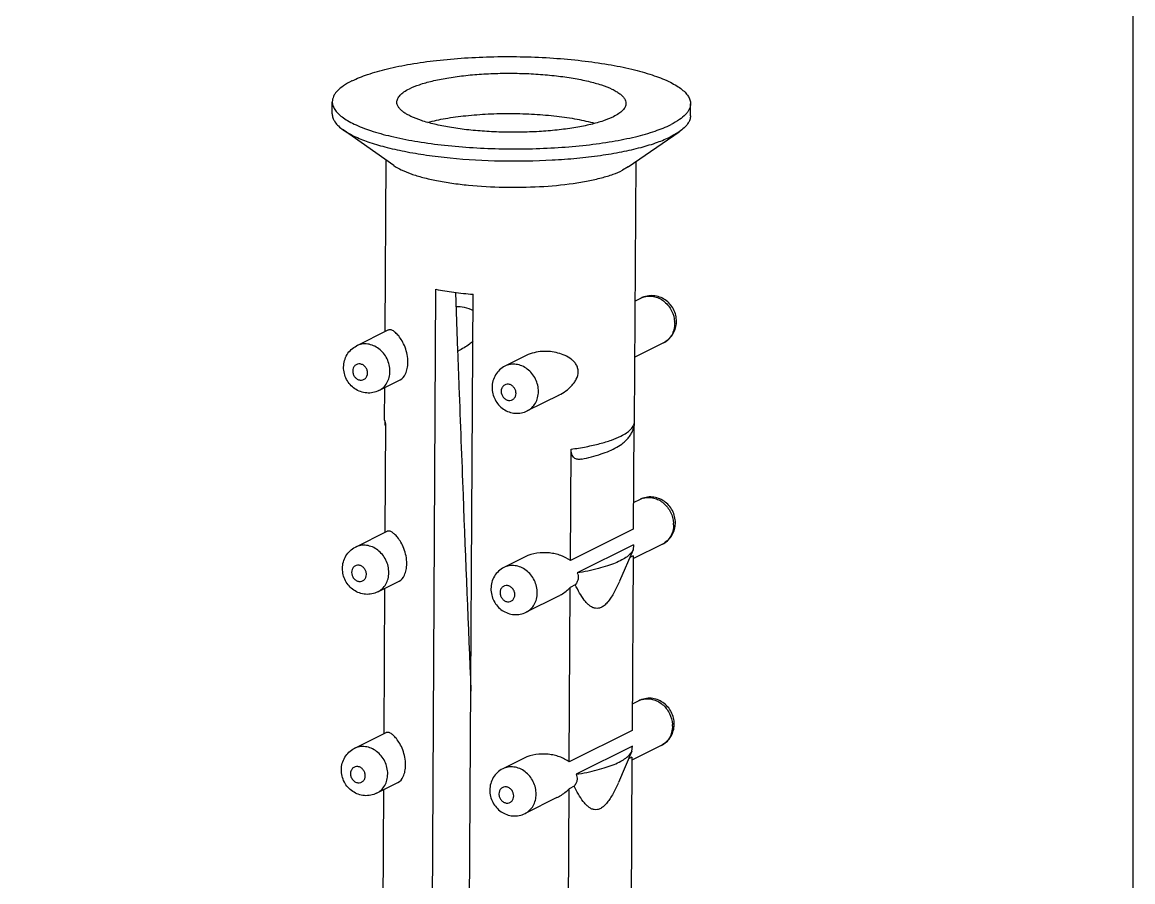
# Model space of a CAD drawing. Extents: x 0 to 1354, y 0 to 992.
# Drawn here: x 1041.9 to 1095.3, y 662 to 703.3 of the extents above; entities that cross this region are included whole.
import ezdxf

# ---------------------------------------------------------------- set-up
doc = ezdxf.new("R2010")
doc.units = 0
doc.header["$LTSCALE"] = 10
doc.header["$MEASUREMENT"] = 0
doc.layers.get('0').update_dxf_attribs({"linetype": 'CONTINUOUS'})
doc.layers.add('02___PRT_ALL_AXES', color=7, linetype='CONTINUOUS')

msp = doc.modelspace()

# ---------------------------------------------------------------- linework, layer by layer
at = {"color": 7, "linetype": 'Continuous'}
for p, q in [((1061.471, 631.882), (1061.8, 690.436)), ((1062.73, 690.287), (1062.836, 687.478)), ((1063.253, 631.638), (1063.582, 690.193)), ((1059.337, 684.155), (1059.376, 683.976)), ((1071.336, 684.086), (1071.337, 684.087)), ((1071.291, 678.175), (1068.579, 676.82)), ((1071.262, 677.928), (1070.611, 676.426)), ((1071.291, 678.175), (1071.262, 677.928)), ((1071.26, 677.634), (1071.1, 677.554)), ((1068.488, 676.248), (1068.247, 676.128)), ((1071.237, 668.513), (1068.525, 667.157)), ((1071.207, 668.266), (1070.557, 666.763)), ((1071.207, 668.266), (1071.237, 668.513)), ((1071.206, 667.972), (1071.045, 667.891)), ((1068.433, 666.586), (1068.192, 666.465))]:
    msp.add_line(p, q, dxfattribs=at)
msp.add_lwpolyline([(988.62, 618.265), (988.62, 618.265), (988.62, 782.944), (1095.253, 782.944), (1095.253, 618.265)])
for centre, radius, start, end in [((1072.055, 689.213), 0.896, 105.0908, 116.5406), ((1071.995, 688.802), 1.265, 359.69, 3.3256), ((1072.139, 688.895), 1.209, 354.7318, 359.6764), ((1070.934, 684.09), 0.403, 350.753, 359.4482), ((5015.672, 833.126), 3955.515, 182.210338, 182.346963), ((1072.001, 679.551), 0.896, 105.0908, 116.5406), ((1071.941, 679.139), 1.265, 359.69, 3.3256), ((1072.085, 679.232), 1.209, 354.7318, 359.6764), ((1071.947, 669.888), 0.896, 105.0908, 116.5406), ((1071.887, 669.477), 1.265, 359.69, 3.3256), ((1072.03, 669.57), 1.209, 354.7318, 359.6764)]:
    msp.add_arc(centre, radius, start, end, dxfattribs=at)
for points, knots in [([(1060.523, 700.057), (1060.679, 700.135), (1061.038, 700.276), (1061.642, 700.445), (1062.35, 700.587), (1063.142, 700.696), (1063.997, 700.77), (1064.892, 700.807), (1065.802, 700.806), (1066.701, 700.766), (1067.564, 700.688), (1068.369, 700.576), (1069.092, 700.432), (1069.715, 700.261), (1070.159, 700.092), (1070.447, 699.942), (1070.616, 699.831), (1070.75, 699.718), (1070.848, 699.601), (1070.909, 699.481), (1070.923, 699.397), (1070.922, 699.357)], [0, 0, 0, 0, 0.047876, 0.105682, 0.172286, 0.246166, 0.325494, 0.408251, 0.492298, 0.575456, 0.65557, 0.730595, 0.798664, 0.858183, 0.907945, 0.928964, 0.947397, 0.963347, 0.977069, 0.989033, 1, 1, 1, 1]), ([(1059.923, 699.419), (1059.923, 699.476), (1059.955, 699.599), (1060.08, 699.766), (1060.275, 699.923), (1060.433, 700.012), (1060.523, 700.057)], [0, 0, 0, 0, 0.186146, 0.403765, 0.672393, 1, 1, 1, 1]), ([(1070.322, 698.718), (1070.166, 698.641), (1069.807, 698.499), (1069.203, 698.33), (1068.495, 698.189), (1067.703, 698.08), (1066.847, 698.005), (1065.953, 697.968), (1065.043, 697.97), (1064.144, 698.01), (1063.28, 698.087), (1062.476, 698.199), (1061.753, 698.343), (1061.13, 698.515), (1060.686, 698.684), (1060.398, 698.834), (1060.229, 698.944), (1060.095, 699.058), (1059.997, 699.174), (1059.936, 699.295), (1059.922, 699.379), (1059.923, 699.419)], [0, 0, 0, 0, 0.047876, 0.105682, 0.172286, 0.246166, 0.325494, 0.408251, 0.492298, 0.575456, 0.65557, 0.730595, 0.798664, 0.858183, 0.907945, 0.928964, 0.947397, 0.963347, 0.977069, 0.989033, 1, 1, 1, 1]), ([(1070.922, 699.357), (1070.922, 699.3), (1070.89, 699.176), (1070.765, 699.01), (1070.57, 698.853), (1070.411, 698.763), (1070.322, 698.718)], [0, 0, 0, 0, 0.186146, 0.403765, 0.672393, 1, 1, 1, 1]), ([(1061.407, 698.447), (1061.686, 698.522), (1062.292, 698.65), (1063.259, 698.781), (1064.315, 698.859), (1065.416, 698.882), (1066.517, 698.847), (1067.572, 698.757), (1068.538, 698.616), (1069.143, 698.482), (1069.422, 698.404)], [0, 0, 0, 0, 0.107232, 0.229385, 0.361947, 0.49986, 0.637792, 0.770408, 0.892646, 1, 1, 1, 1]), ([(1061.8, 690.436), (1062.083, 690.381), (1062.675, 690.284), (1063.272, 690.219), (1063.582, 690.193)], [0, 0, 0, 0, 0.480442, 1, 1, 1, 1]), ([(1073.348, 688.888), (1073.348, 688.989), (1073.324, 689.193), (1073.215, 689.48), (1073.041, 689.733), (1072.812, 689.936), (1072.539, 690.075), (1072.241, 690.14), (1071.937, 690.124), (1071.745, 690.059), (1071.655, 690.014)], [0, 0, 0, 0, 0.125412, 0.251172, 0.376846, 0.502211, 0.627115, 0.751613, 0.875869, 1, 1, 1, 1]), ([(1071.822, 690.078), (1071.9, 690.099), (1072.066, 690.12), (1072.317, 690.088), (1072.56, 689.994), (1072.859, 689.792), (1073.148, 689.423), (1073.248, 689.058), (1073.258, 688.875)], [0, 0, 0, 0, 0.114836, 0.232873, 0.355003, 0.481207, 0.740523, 1, 1, 1, 1]), ([(1073.261, 688.795), (1073.26, 688.697), (1073.236, 688.503), (1073.129, 688.235), (1072.958, 688.014), (1072.808, 687.908), (1072.728, 687.868)], [0, 0, 0, 0, 0.263055, 0.516338, 0.760765, 1, 1, 1, 1]), ([(1072.728, 687.868), (1072.813, 687.91), (1072.974, 688.019), (1073.164, 688.238), (1073.293, 688.498), (1073.334, 688.688), (1073.343, 688.784)], [0, 0, 0, 0, 0.249382, 0.499005, 0.749051, 1, 1, 1, 1]), ([(1059.592, 686.499), (1059.593, 686.601), (1059.568, 686.81), (1059.462, 687.105), (1059.291, 687.37), (1059.069, 687.587), (1058.809, 687.739), (1058.528, 687.818), (1058.245, 687.815), (1058.067, 687.759), (1057.986, 687.718)], [0, 0, 0, 0, 0.129452, 0.261225, 0.393028, 0.522644, 0.64831, 0.769235, 0.885889, 1, 1, 1, 1]), ([(1057.367, 686.698), (1057.367, 686.803), (1057.396, 687.013), (1057.52, 687.305), (1057.719, 687.551), (1057.893, 687.671), (1057.986, 687.718)], [0, 0, 0, 0, 0.250995, 0.501131, 0.75069, 1, 1, 1, 1]), ([(1062.836, 687.478), (1062.858, 686.902), (1062.945, 684.599), (1063.033, 682.296), (1063.1, 680.569)], [0, 0, 0, 0, 0.250045, 1, 1, 1, 1]), ([(1058.516, 686.414), (1058.516, 686.466), (1058.498, 686.57), (1058.421, 686.706), (1058.305, 686.808), (1058.166, 686.859), (1058.023, 686.849), (1057.901, 686.777), (1057.821, 686.657), (1057.803, 686.561), (1057.803, 686.512)], [0, 0, 0, 0, 0.132221, 0.266287, 0.3971, 0.521214, 0.638908, 0.75451, 0.873784, 1, 1, 1, 1]), ([(1065.113, 686.744), (1065.02, 686.698), (1064.846, 686.577), (1064.647, 686.331), (1064.522, 686.039), (1064.494, 685.829), (1064.493, 685.724)], [0, 0, 0, 0, 0.249297, 0.498858, 0.749004, 1, 1, 1, 1]), ([(1066.719, 685.525), (1066.719, 685.628), (1066.695, 685.836), (1066.588, 686.132), (1066.418, 686.397), (1066.196, 686.613), (1065.936, 686.766), (1065.655, 686.844), (1065.372, 686.842), (1065.194, 686.785), (1065.113, 686.744)], [0, 0, 0, 0, 0.129452, 0.261225, 0.393028, 0.522644, 0.64831, 0.769235, 0.885889, 1, 1, 1, 1]), ([(1059.06, 685.571), (1058.97, 685.527), (1058.777, 685.461), (1058.473, 685.445), (1058.175, 685.51), (1057.903, 685.65), (1057.673, 685.853), (1057.499, 686.106), (1057.39, 686.393), (1057.366, 686.597), (1057.367, 686.698)], [0, 0, 0, 0, 0.124127, 0.248393, 0.372911, 0.497834, 0.623207, 0.748877, 0.874606, 1, 1, 1, 1]), ([(1057.803, 686.512), (1057.803, 686.46), (1057.821, 686.356), (1057.898, 686.22), (1058.014, 686.118), (1058.153, 686.067), (1058.296, 686.077), (1058.418, 686.149), (1058.498, 686.269), (1058.516, 686.365), (1058.516, 686.414)], [0, 0, 0, 0, 0.132218, 0.266286, 0.397099, 0.521214, 0.638908, 0.754512, 0.873786, 1, 1, 1, 1]), ([(1059.06, 685.571), (1059.14, 685.611), (1059.29, 685.718), (1059.461, 685.939), (1059.567, 686.206), (1059.591, 686.4), (1059.592, 686.499)], [0, 0, 0, 0, 0.239235, 0.483662, 0.736945, 1, 1, 1, 1]), ([(1064.493, 685.724), (1064.493, 685.623), (1064.517, 685.419), (1064.626, 685.132), (1064.8, 684.879), (1065.03, 684.676), (1065.302, 684.537), (1065.6, 684.472), (1065.904, 684.488), (1066.097, 684.553), (1066.186, 684.598)], [0, 0, 0, 0, 0.125412, 0.251172, 0.376846, 0.502211, 0.627115, 0.751613, 0.875869, 1, 1, 1, 1]), ([(1065.643, 685.441), (1065.643, 685.492), (1065.624, 685.596), (1065.547, 685.733), (1065.432, 685.834), (1065.292, 685.886), (1065.15, 685.876), (1065.027, 685.804), (1064.948, 685.683), (1064.93, 685.587), (1064.93, 685.538)], [0, 0, 0, 0, 0.132221, 0.266287, 0.3971, 0.521213, 0.638907, 0.75451, 0.873784, 1, 1, 1, 1]), ([(1064.93, 685.538), (1064.93, 685.487), (1064.948, 685.383), (1065.025, 685.246), (1065.141, 685.144), (1065.28, 685.093), (1065.423, 685.103), (1065.545, 685.175), (1065.625, 685.295), (1065.642, 685.392), (1065.643, 685.441)], [0, 0, 0, 0, 0.132218, 0.266286, 0.397099, 0.521213, 0.638908, 0.754512, 0.873786, 1, 1, 1, 1]), ([(1066.186, 684.598), (1066.266, 684.638), (1066.417, 684.744), (1066.587, 684.965), (1066.694, 685.233), (1066.718, 685.427), (1066.719, 685.525)], [0, 0, 0, 0, 0.239235, 0.483662, 0.736945, 1, 1, 1, 1]), ([(1059.337, 684.155), (1059.337, 684.13), (1059.339, 684.031), (1059.355, 683.932), (1059.373, 683.86)], [0, 0, 0, 0, 0.252143, 1, 1, 1, 1]), ([(1068.79, 682.283), (1069.106, 682.349), (1069.56, 682.462), (1070.12, 682.67), (1070.479, 682.844), (1070.746, 683.021), (1070.935, 683.186), (1071.063, 683.329), (1071.175, 683.492), (1071.264, 683.674), (1071.322, 683.875), (1071.336, 684.016), (1071.337, 684.087)], [0, 0, 0, 0, 0.288312, 0.415173, 0.53242, 0.643892, 0.699359, 0.755883, 0.814419, 0.874527, 0.936015, 1, 1, 1, 1]), ([(1070.682, 683.391), (1070.772, 683.436), (1070.933, 683.526), (1071.135, 683.682), (1071.273, 683.845), (1071.322, 683.967), (1071.331, 684.025)], [0, 0, 0, 0, 0.321918, 0.590636, 0.812163, 1, 1, 1, 1]), ([(1068.284, 682.76), (1068.529, 682.794), (1068.993, 682.87), (1069.642, 683.014), (1070.201, 683.182), (1070.535, 683.317), (1070.682, 683.391)], [0, 0, 0, 0, 0.297801, 0.566552, 0.801709, 1, 1, 1, 1]), ([(1068.79, 682.283), (1068.736, 682.272), (1068.654, 682.264), (1068.547, 682.283), (1068.469, 682.318), (1068.396, 682.379), (1068.334, 682.473), (1068.292, 682.604), (1068.284, 682.705), (1068.284, 682.76)], [0, 0, 0, 0, 0.197471, 0.294643, 0.394971, 0.505331, 0.636215, 0.799643, 1, 1, 1, 1]), ([(1073.294, 679.226), (1073.294, 679.327), (1073.27, 679.53), (1073.161, 679.817), (1072.987, 680.07), (1072.757, 680.273), (1072.485, 680.413), (1072.187, 680.478), (1071.883, 680.462), (1071.69, 680.397), (1071.601, 680.352)], [0, 0, 0, 0, 0.125412, 0.251172, 0.376846, 0.502211, 0.627115, 0.751613, 0.875869, 1, 1, 1, 1]), ([(1071.768, 680.416), (1071.846, 680.437), (1072.011, 680.458), (1072.262, 680.425), (1072.506, 680.331), (1072.805, 680.129), (1073.094, 679.76), (1073.193, 679.396), (1073.204, 679.213)], [0, 0, 0, 0, 0.114836, 0.232873, 0.355003, 0.481207, 0.740523, 1, 1, 1, 1]), ([(1073.206, 679.133), (1073.206, 679.034), (1073.182, 678.84), (1073.075, 678.573), (1072.904, 678.352), (1072.754, 678.245), (1072.674, 678.205)], [0, 0, 0, 0, 0.263055, 0.516338, 0.760765, 1, 1, 1, 1]), ([(1072.674, 678.205), (1072.759, 678.248), (1072.92, 678.357), (1073.11, 678.575), (1073.239, 678.836), (1073.28, 679.026), (1073.288, 679.121)], [0, 0, 0, 0, 0.249382, 0.499005, 0.749051, 1, 1, 1, 1]), ([(1057.312, 677.035), (1057.313, 677.14), (1057.341, 677.35), (1057.466, 677.642), (1057.665, 677.888), (1057.839, 678.009), (1057.932, 678.056)], [0, 0, 0, 0, 0.250995, 0.501131, 0.75069, 1, 1, 1, 1]), ([(1059.538, 676.836), (1059.538, 676.939), (1059.514, 677.147), (1059.407, 677.443), (1059.237, 677.708), (1059.015, 677.924), (1058.755, 678.077), (1058.474, 678.155), (1058.191, 678.153), (1058.013, 678.096), (1057.932, 678.056)], [0, 0, 0, 0, 0.129452, 0.261225, 0.393028, 0.522644, 0.64831, 0.769235, 0.885889, 1, 1, 1, 1]), ([(1071.262, 677.928), (1071.235, 677.867), (1071.149, 677.743), (1070.963, 677.582), (1070.71, 677.428), (1070.394, 677.282), (1070.017, 677.147), (1069.41, 676.973), (1068.922, 676.876), (1068.579, 676.82)], [0, 0, 0, 0, 0.067093, 0.148632, 0.247368, 0.364165, 0.498856, 0.650665, 1, 1, 1, 1]), ([(1058.462, 676.752), (1058.462, 676.803), (1058.443, 676.907), (1058.366, 677.044), (1058.251, 677.146), (1058.111, 677.197), (1057.969, 677.187), (1057.846, 677.115), (1057.767, 676.995), (1057.749, 676.898), (1057.749, 676.849)], [0, 0, 0, 0, 0.132221, 0.266287, 0.3971, 0.521214, 0.638908, 0.75451, 0.873784, 1, 1, 1, 1]), ([(1066.664, 675.863), (1066.665, 675.965), (1066.641, 676.174), (1066.534, 676.469), (1066.364, 676.734), (1066.142, 676.951), (1065.882, 677.103), (1065.6, 677.182), (1065.317, 677.179), (1065.14, 677.123), (1065.059, 677.082)], [0, 0, 0, 0, 0.129452, 0.261225, 0.393028, 0.522644, 0.64831, 0.769235, 0.885889, 1, 1, 1, 1]), ([(1059.005, 675.909), (1058.916, 675.864), (1058.723, 675.799), (1058.419, 675.783), (1058.121, 675.848), (1057.849, 675.987), (1057.619, 676.191), (1057.445, 676.444), (1057.336, 676.731), (1057.312, 676.934), (1057.312, 677.035)], [0, 0, 0, 0, 0.124127, 0.248393, 0.372911, 0.497834, 0.623207, 0.748877, 0.874606, 1, 1, 1, 1]), ([(1057.749, 676.849), (1057.749, 676.798), (1057.767, 676.694), (1057.844, 676.557), (1057.96, 676.456), (1058.099, 676.404), (1058.242, 676.414), (1058.364, 676.486), (1058.444, 676.607), (1058.461, 676.703), (1058.462, 676.752)], [0, 0, 0, 0, 0.132221, 0.266287, 0.397099, 0.521213, 0.638907, 0.75451, 0.873783, 1, 1, 1, 1]), ([(1059.005, 675.909), (1059.085, 675.949), (1059.236, 676.055), (1059.406, 676.276), (1059.513, 676.544), (1059.537, 676.738), (1059.538, 676.836)], [0, 0, 0, 0, 0.239235, 0.483662, 0.736945, 1, 1, 1, 1]), ([(1065.059, 677.082), (1064.966, 677.036), (1064.792, 676.915), (1064.593, 676.669), (1064.468, 676.377), (1064.44, 676.167), (1064.439, 676.062)], [0, 0, 0, 0, 0.249297, 0.498858, 0.749004, 1, 1, 1, 1]), ([(1068.579, 676.82), (1068.598, 676.781), (1068.627, 676.695), (1068.633, 676.549), (1068.586, 676.393), (1068.525, 676.296), (1068.488, 676.248)], [0, 0, 0, 0, 0.211628, 0.441488, 0.704517, 1, 1, 1, 1]), ([(1064.439, 676.062), (1064.438, 675.961), (1064.463, 675.757), (1064.572, 675.47), (1064.746, 675.217), (1064.975, 675.014), (1065.247, 674.874), (1065.545, 674.809), (1065.85, 674.825), (1066.042, 674.891), (1066.132, 674.935)], [0, 0, 0, 0, 0.125412, 0.251172, 0.376846, 0.502211, 0.627115, 0.751613, 0.875869, 1, 1, 1, 1]), ([(1065.588, 675.778), (1065.589, 675.83), (1065.57, 675.934), (1065.493, 676.07), (1065.377, 676.172), (1065.238, 676.223), (1065.095, 676.213), (1064.973, 676.141), (1064.893, 676.021), (1064.876, 675.925), (1064.876, 675.876)], [0, 0, 0, 0, 0.132221, 0.266287, 0.3971, 0.521213, 0.638907, 0.75451, 0.873784, 1, 1, 1, 1]), ([(1070.607, 676.416), (1070.53, 676.238), (1070.409, 675.98), (1070.224, 675.663), (1070.081, 675.461), (1069.932, 675.297), (1069.776, 675.179), (1069.614, 675.116), (1069.454, 675.114), (1069.304, 675.164), (1069.166, 675.254), (1069.037, 675.375), (1068.871, 675.572), (1068.683, 675.864), (1068.552, 676.116), (1068.488, 676.248)], [0, 0, 0, 0, 0.173088, 0.253249, 0.32715, 0.393191, 0.45041, 0.49991, 0.545213, 0.590633, 0.638989, 0.691185, 0.747191, 0.868709, 1, 1, 1, 1]), ([(1064.876, 675.876), (1064.875, 675.824), (1064.894, 675.72), (1064.971, 675.584), (1065.086, 675.482), (1065.226, 675.431), (1065.369, 675.441), (1065.491, 675.513), (1065.571, 675.633), (1065.588, 675.729), (1065.588, 675.778)], [0, 0, 0, 0, 0.132222, 0.266288, 0.3971, 0.521214, 0.638908, 0.754511, 0.873784, 1, 1, 1, 1]), ([(1066.132, 674.935), (1066.212, 674.975), (1066.362, 675.082), (1066.533, 675.303), (1066.64, 675.57), (1066.664, 675.764), (1066.664, 675.863)], [0, 0, 0, 0, 0.239235, 0.483662, 0.736945, 1, 1, 1, 1]), ([(1073.239, 669.563), (1073.24, 669.664), (1073.215, 669.868), (1073.107, 670.155), (1072.932, 670.408), (1072.703, 670.611), (1072.431, 670.751), (1072.133, 670.816), (1071.829, 670.8), (1071.636, 670.734), (1071.546, 670.69)], [0, 0, 0, 0, 0.125412, 0.251172, 0.376846, 0.502211, 0.627115, 0.751613, 0.875869, 1, 1, 1, 1]), ([(1071.713, 670.753), (1071.792, 670.774), (1071.957, 670.796), (1072.208, 670.763), (1072.451, 670.669), (1072.751, 670.467), (1073.039, 670.098), (1073.139, 669.733), (1073.15, 669.55)], [0, 0, 0, 0, 0.114836, 0.232873, 0.355003, 0.481207, 0.740523, 1, 1, 1, 1]), ([(1073.152, 669.47), (1073.151, 669.372), (1073.127, 669.178), (1073.021, 668.91), (1072.85, 668.689), (1072.699, 668.583), (1072.619, 668.543)], [0, 0, 0, 0, 0.263055, 0.516338, 0.760765, 1, 1, 1, 1]), ([(1072.619, 668.543), (1072.705, 668.586), (1072.865, 668.694), (1073.056, 668.913), (1073.185, 669.173), (1073.225, 669.363), (1073.234, 669.459)], [0, 0, 0, 0, 0.249382, 0.499005, 0.749051, 1, 1, 1, 1]), ([(1057.258, 667.373), (1057.259, 667.478), (1057.287, 667.688), (1057.412, 667.98), (1057.611, 668.226), (1057.785, 668.347), (1057.878, 668.393)], [0, 0, 0, 0, 0.250995, 0.501131, 0.75069, 1, 1, 1, 1]), ([(1059.483, 667.174), (1059.484, 667.277), (1059.46, 667.485), (1059.353, 667.781), (1059.183, 668.045), (1058.961, 668.262), (1058.701, 668.415), (1058.419, 668.493), (1058.137, 668.491), (1057.959, 668.434), (1057.878, 668.393)], [0, 0, 0, 0, 0.129452, 0.261225, 0.393028, 0.522644, 0.64831, 0.769235, 0.885889, 1, 1, 1, 1]), ([(1068.525, 667.157), (1068.867, 667.213), (1069.356, 667.31), (1069.963, 667.484), (1070.34, 667.62), (1070.656, 667.766), (1070.908, 667.92), (1071.095, 668.081), (1071.181, 668.205), (1071.207, 668.266)], [0, 0, 0, 0, 0.349335, 0.501144, 0.635835, 0.752632, 0.851368, 0.932907, 1, 1, 1, 1]), ([(1058.407, 667.089), (1058.408, 667.141), (1058.389, 667.245), (1058.312, 667.382), (1058.196, 667.483), (1058.057, 667.534), (1057.914, 667.524), (1057.792, 667.452), (1057.712, 667.332), (1057.695, 667.236), (1057.695, 667.187)], [0, 0, 0, 0, 0.132221, 0.266287, 0.3971, 0.521214, 0.638908, 0.75451, 0.873784, 1, 1, 1, 1]), ([(1058.951, 666.246), (1058.861, 666.202), (1058.669, 666.136), (1058.364, 666.12), (1058.066, 666.186), (1057.794, 666.325), (1057.565, 666.528), (1057.391, 666.781), (1057.282, 667.068), (1057.257, 667.272), (1057.258, 667.373)], [0, 0, 0, 0, 0.124127, 0.248393, 0.372911, 0.497834, 0.623207, 0.748877, 0.874606, 1, 1, 1, 1]), ([(1057.695, 667.187), (1057.694, 667.136), (1057.713, 667.031), (1057.79, 666.895), (1057.905, 666.793), (1058.045, 666.742), (1058.188, 666.752), (1058.31, 666.824), (1058.39, 666.944), (1058.407, 667.041), (1058.407, 667.089)], [0, 0, 0, 0, 0.132221, 0.266287, 0.3971, 0.521214, 0.638908, 0.75451, 0.873784, 1, 1, 1, 1]), ([(1058.951, 666.246), (1059.031, 666.286), (1059.181, 666.393), (1059.352, 666.614), (1059.459, 666.881), (1059.483, 667.075), (1059.483, 667.174)], [0, 0, 0, 0, 0.239235, 0.483662, 0.736945, 1, 1, 1, 1]), ([(1065.005, 667.42), (1064.911, 667.373), (1064.737, 667.253), (1064.538, 667.006), (1064.414, 666.714), (1064.385, 666.504), (1064.385, 666.399)], [0, 0, 0, 0, 0.249297, 0.498858, 0.749004, 1, 1, 1, 1]), ([(1066.61, 666.2), (1066.611, 666.303), (1066.586, 666.511), (1066.48, 666.807), (1066.31, 667.072), (1066.087, 667.288), (1065.827, 667.441), (1065.546, 667.519), (1065.263, 667.517), (1065.086, 667.46), (1065.005, 667.42)], [0, 0, 0, 0, 0.129452, 0.261225, 0.393028, 0.522644, 0.64831, 0.769235, 0.885889, 1, 1, 1, 1]), ([(1068.525, 667.157), (1068.544, 667.119), (1068.573, 667.032), (1068.579, 666.887), (1068.532, 666.73), (1068.47, 666.633), (1068.433, 666.586)], [0, 0, 0, 0, 0.211465, 0.441327, 0.704594, 1, 1, 1, 1]), ([(1065.534, 666.116), (1065.534, 666.167), (1065.516, 666.271), (1065.439, 666.408), (1065.323, 666.51), (1065.184, 666.561), (1065.041, 666.551), (1064.919, 666.479), (1064.839, 666.359), (1064.822, 666.262), (1064.821, 666.213)], [0, 0, 0, 0, 0.132221, 0.266287, 0.3971, 0.521213, 0.638907, 0.75451, 0.873784, 1, 1, 1, 1]), ([(1070.553, 666.753), (1070.476, 666.575), (1070.355, 666.318), (1070.17, 666.001), (1070.027, 665.799), (1069.878, 665.635), (1069.722, 665.517), (1069.56, 665.454), (1069.399, 665.451), (1069.249, 665.502), (1069.111, 665.592), (1068.983, 665.712), (1068.817, 665.91), (1068.629, 666.202), (1068.498, 666.453), (1068.433, 666.586)], [0, 0, 0, 0, 0.173088, 0.253249, 0.32715, 0.393191, 0.45041, 0.49991, 0.545213, 0.590633, 0.638989, 0.691185, 0.747191, 0.868709, 1, 1, 1, 1]), ([(1064.385, 666.399), (1064.384, 666.298), (1064.409, 666.095), (1064.517, 665.807), (1064.691, 665.555), (1064.921, 665.351), (1065.193, 665.212), (1065.491, 665.147), (1065.795, 665.163), (1065.988, 665.228), (1066.078, 665.273)], [0, 0, 0, 0, 0.125412, 0.251172, 0.376846, 0.502211, 0.627115, 0.751613, 0.875869, 1, 1, 1, 1]), ([(1064.821, 666.213), (1064.821, 666.162), (1064.84, 666.058), (1064.916, 665.921), (1065.032, 665.82), (1065.171, 665.768), (1065.314, 665.778), (1065.436, 665.85), (1065.516, 665.971), (1065.534, 666.067), (1065.534, 666.116)], [0, 0, 0, 0, 0.132221, 0.266287, 0.3971, 0.521213, 0.638907, 0.75451, 0.873784, 1, 1, 1, 1]), ([(1066.078, 665.273), (1066.158, 665.313), (1066.308, 665.419), (1066.479, 665.64), (1066.586, 665.908), (1066.609, 666.102), (1066.61, 666.2)], [0, 0, 0, 0, 0.239235, 0.483662, 0.736945, 1, 1, 1, 1])]:
    msp.add_open_spline(points, degree=3, knots=knots, dxfattribs=at)
at = {"layer": '02___PRT_ALL_AXES', "color": 7, "linetype": 'Continuous'}
for p, q in [((1056.819, 698.856), (1056.823, 699.436)), ((1074.019, 698.76), (1074.022, 699.339)), ((1059.777, 696.372), (1057.348, 698.086)), ((1071.033, 696.308), (1073.482, 697.995)), ((1073.482, 697.995), (1073.08, 697.761)), ((1059.361, 688.405), (1059.407, 696.633)), ((1071.337, 684.087), (1071.407, 696.565)), ((1071.033, 696.308), (1070.753, 696.145)), ((1071.655, 690.014), (1071.369, 689.872)), ((1057.986, 687.718), (1059.512, 688.481)), ((1072.728, 687.868), (1071.354, 687.181)), ((1062.837, 687.459), (1062.877, 687.48)), ((1066.138, 687.257), (1065.113, 686.744)), ((1059.06, 685.571), (1060.085, 686.084)), ((1059.337, 684.155), (1059.345, 685.714)), ((1067.712, 685.36), (1066.186, 684.598)), ((1059.376, 683.976), (1059.346, 678.763)), ((1071.295, 683.859), (1071.267, 678.916)), ((1068.254, 677.41), (1068.284, 682.76)), ((1071.601, 680.352), (1071.275, 680.189)), ((1057.932, 678.056), (1059.458, 678.818)), ((1071.267, 678.916), (1068.254, 677.41)), ((1072.674, 678.205), (1071.259, 677.498)), ((1066.084, 677.594), (1065.059, 677.082)), ((1071.26, 677.634), (1071.213, 669.254)), ((1059.005, 675.909), (1060.031, 676.421)), ((1059.331, 676.072), (1059.292, 669.1)), ((1068.2, 667.747), (1068.247, 676.128)), ((1067.657, 675.698), (1066.132, 674.935)), ((1071.546, 670.69), (1071.22, 670.527)), ((1057.878, 668.393), (1059.403, 669.156)), ((1071.213, 669.254), (1068.2, 667.747)), ((1072.619, 668.543), (1071.205, 667.836)), ((1066.03, 667.932), (1065.005, 667.42)), ((1071.206, 667.972), (1071.159, 659.591)), ((1058.951, 666.246), (1059.976, 666.759)), ((1068.145, 658.085), (1068.192, 666.465)), ((1059.277, 666.409), (1059.238, 659.438)), ((1067.603, 666.035), (1066.078, 665.273))]:
    msp.add_line(p, q, dxfattribs=at)
for points, knots in [([(1057.761, 700.434), (1058.005, 700.556), (1058.566, 700.777), (1059.511, 701.041), (1060.618, 701.262), (1061.857, 701.433), (1063.194, 701.55), (1064.593, 701.607), (1066.015, 701.605), (1067.421, 701.542), (1068.772, 701.421), (1070.03, 701.246), (1071.161, 701.021), (1072.134, 700.753), (1072.829, 700.488), (1073.279, 700.254), (1073.544, 700.082), (1073.753, 699.904), (1073.906, 699.721), (1074.001, 699.533), (1074.023, 699.402), (1074.022, 699.339)], [0, 0, 0, 0, 0.047876, 0.105682, 0.172286, 0.246166, 0.325494, 0.408251, 0.492298, 0.575456, 0.65557, 0.730595, 0.798664, 0.858183, 0.907945, 0.928964, 0.947397, 0.963347, 0.977069, 0.989033, 1, 1, 1, 1]), ([(1057.761, 700.434), (1057.621, 700.364), (1057.373, 700.224), (1057.107, 700.01), (1056.958, 699.831), (1056.881, 699.701), (1056.834, 699.569), (1056.823, 699.48), (1056.823, 699.436)], [0, 0, 0, 0, 0.327021, 0.59517, 0.709531, 0.813088, 0.908677, 1, 1, 1, 1]), ([(1056.823, 699.436), (1056.822, 699.374), (1056.844, 699.243), (1056.938, 699.054), (1057.092, 698.872), (1057.301, 698.694), (1057.566, 698.522), (1058.016, 698.287), (1058.711, 698.022), (1059.684, 697.754), (1060.815, 697.53), (1062.073, 697.354), (1063.424, 697.233), (1064.829, 697.171), (1066.251, 697.168), (1067.651, 697.226), (1068.988, 697.342), (1070.227, 697.513), (1071.334, 697.734), (1072.279, 697.998), (1072.84, 698.219), (1073.084, 698.341)], [0, 0, 0, 0, 0.010967, 0.022931, 0.036653, 0.052603, 0.071036, 0.092055, 0.141817, 0.201336, 0.269405, 0.34443, 0.424544, 0.507702, 0.591749, 0.674506, 0.753834, 0.827714, 0.894318, 0.952124, 1, 1, 1, 1]), ([(1074.022, 699.339), (1074.022, 699.296), (1074.011, 699.206), (1073.964, 699.075), (1073.887, 698.945), (1073.738, 698.766), (1073.472, 698.552), (1073.223, 698.411), (1073.084, 698.341)], [0, 0, 0, 0, 0.091323, 0.186912, 0.290469, 0.40483, 0.672979, 1, 1, 1, 1]), ([(1056.819, 698.856), (1056.819, 698.79), (1056.844, 698.65), (1056.95, 698.451), (1057.122, 698.258), (1057.267, 698.143), (1057.348, 698.086)], [0, 0, 0, 0, 0.205032, 0.43085, 0.692804, 1, 1, 1, 1]), ([(1074.019, 698.76), (1074.019, 698.694), (1073.992, 698.554), (1073.883, 698.355), (1073.709, 698.165), (1073.563, 698.051), (1073.482, 697.995)], [0, 0, 0, 0, 0.204979, 0.430721, 0.692643, 1, 1, 1, 1]), ([(1057.348, 698.086), (1057.509, 697.972), (1057.896, 697.759), (1058.568, 697.492), (1059.382, 697.251), (1060.321, 697.041), (1061.365, 696.867), (1062.903, 696.683), (1064.92, 696.57), (1066.955, 696.602), (1068.549, 696.72), (1069.665, 696.851), (1070.692, 697.021), (1071.61, 697.227), (1072.399, 697.465), (1072.872, 697.657), (1073.08, 697.761)], [0, 0, 0, 0, 0.036764, 0.081807, 0.134746, 0.194817, 0.260995, 0.332069, 0.483379, 0.637104, 0.711134, 0.781345, 0.846409, 0.905141, 0.956584, 1, 1, 1, 1]), ([(1059.777, 696.372), (1059.89, 696.292), (1060.159, 696.144), (1060.629, 695.958), (1061.197, 695.79), (1061.851, 695.643), (1062.58, 695.521), (1063.653, 695.393), (1065.06, 695.314), (1066.742, 695.341), (1068.097, 695.465), (1069.087, 695.629), (1069.727, 695.773), (1070.278, 695.938), (1070.608, 696.073), (1070.753, 696.145)], [0, 0, 0, 0, 0.036768, 0.08181, 0.13475, 0.194824, 0.261005, 0.332079, 0.483396, 0.637126, 0.781338, 0.846404, 0.905137, 0.956585, 1, 1, 1, 1]), ([(1062.752, 689.601), (1062.888, 689.609), (1063.177, 689.598), (1063.455, 689.498), (1063.581, 689.416)], [0, 0, 0, 0, 0.477502, 1, 1, 1, 1]), ([(1060.452, 686.929), (1060.453, 687.053), (1060.428, 687.301), (1060.327, 687.648), (1060.185, 687.947), (1060.027, 688.182), (1059.873, 688.349), (1059.749, 688.442), (1059.66, 688.482), (1059.604, 688.496), (1059.554, 688.496), (1059.524, 688.487), (1059.511, 688.48)], [0, 0, 0, 0, 0.188931, 0.376116, 0.546808, 0.691114, 0.805487, 0.891181, 0.924681, 0.953034, 0.977535, 1, 1, 1, 1]), ([(1063.574, 687.942), (1063.519, 687.89), (1063.305, 687.71), (1063.06, 687.571), (1062.877, 687.48)], [0, 0, 0, 0, 0.268315, 1, 1, 1, 1]), ([(1068.63, 686.48), (1068.63, 686.544), (1068.612, 686.668), (1068.536, 686.834), (1068.426, 686.972), (1068.252, 687.125), (1067.996, 687.27), (1067.656, 687.387), (1067.289, 687.452), (1066.771, 687.465), (1066.373, 687.374), (1066.136, 687.256)], [0, 0, 0, 0, 0.064032, 0.124564, 0.182987, 0.240724, 0.357119, 0.477362, 0.602344, 0.732015, 1, 1, 1, 1]), ([(1060.082, 686.082), (1060.198, 686.14), (1060.34, 686.333), (1060.433, 686.637), (1060.452, 686.828), (1060.452, 686.929)], [0, 0, 0, 0, 0.406659, 0.683747, 1, 1, 1, 1]), ([(1067.715, 685.362), (1067.826, 685.418), (1068.039, 685.547), (1068.276, 685.753), (1068.437, 685.948), (1068.572, 686.163), (1068.629, 686.354), (1068.63, 686.48)], [0, 0, 0, 0, 0.246451, 0.494856, 0.620728, 0.747907, 1, 1, 1, 1]), ([(1060.398, 677.266), (1060.399, 677.39), (1060.373, 677.638), (1060.273, 677.985), (1060.131, 678.285), (1059.973, 678.52), (1059.819, 678.686), (1059.694, 678.779), (1059.606, 678.82), (1059.55, 678.834), (1059.5, 678.834), (1059.47, 678.824), (1059.457, 678.818)], [0, 0, 0, 0, 0.188909, 0.376073, 0.546755, 0.691062, 0.805447, 0.891159, 0.924667, 0.953028, 0.977533, 1, 1, 1, 1]), ([(1068.254, 677.41), (1068.116, 677.518), (1067.873, 677.64), (1067.526, 677.739), (1066.955, 677.832), (1066.434, 677.769), (1066.082, 677.593)], [0, 0, 0, 0, 0.232176, 0.353206, 0.477865, 1, 1, 1, 1]), ([(1060.027, 676.42), (1060.144, 676.478), (1060.286, 676.67), (1060.379, 676.974), (1060.397, 677.165), (1060.398, 677.266)], [0, 0, 0, 0, 0.406665, 0.683746, 1, 1, 1, 1]), ([(1067.661, 675.699), (1067.715, 675.727), (1067.927, 675.844), (1068.122, 675.995), (1068.247, 676.128)], [0, 0, 0, 0, 0.249257, 1, 1, 1, 1]), ([(1060.344, 667.604), (1060.344, 667.728), (1060.319, 667.976), (1060.219, 668.323), (1060.077, 668.622), (1059.919, 668.857), (1059.764, 669.024), (1059.64, 669.117), (1059.551, 669.157), (1059.496, 669.171), (1059.446, 669.171), (1059.416, 669.162), (1059.403, 669.155)], [0, 0, 0, 0, 0.188909, 0.376073, 0.546755, 0.691062, 0.805447, 0.891159, 0.924667, 0.953028, 0.977533, 1, 1, 1, 1]), ([(1068.2, 667.747), (1068.062, 667.856), (1067.818, 667.977), (1067.471, 668.076), (1066.9, 668.17), (1066.38, 668.107), (1066.027, 667.931)], [0, 0, 0, 0, 0.232176, 0.353206, 0.477865, 1, 1, 1, 1]), ([(1059.973, 666.757), (1060.089, 666.815), (1060.231, 667.008), (1060.325, 667.312), (1060.343, 667.503), (1060.344, 667.604)], [0, 0, 0, 0, 0.406665, 0.683746, 1, 1, 1, 1]), ([(1067.606, 666.037), (1067.66, 666.064), (1067.873, 666.181), (1068.067, 666.333), (1068.192, 666.465)], [0, 0, 0, 0, 0.249257, 1, 1, 1, 1])]:
    msp.add_open_spline(points, degree=3, knots=knots, dxfattribs=at)

doc.saveas('drawing.dxf')
